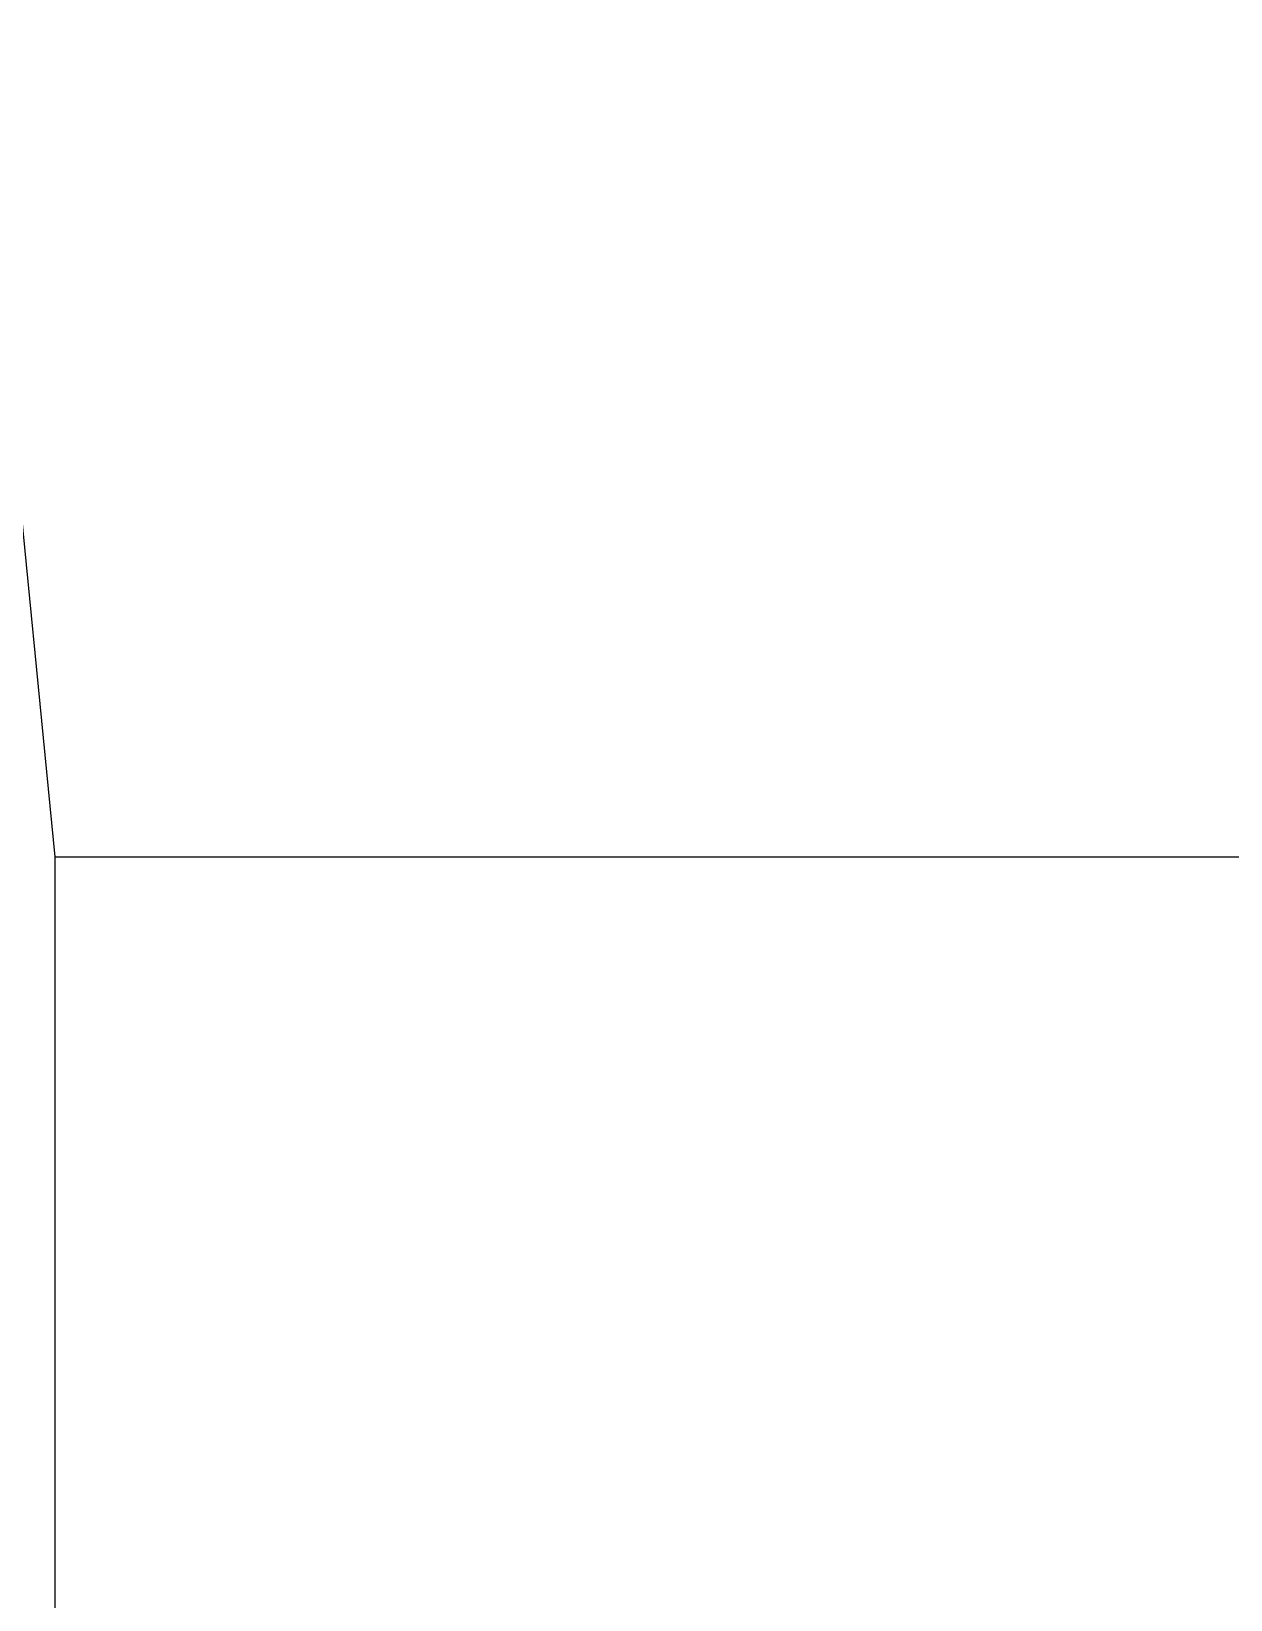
# Model space of a CAD drawing. Header units: millimetres. Extents: x 0 to 279, y 0 to 216.
# Drawn here: x 234.0710662 to 234.0713618, y 89.8329115 to 89.8332981 of the extents above; entities that cross this region are included whole.
import ezdxf

# ---------------------------------------------------------------- set-up
doc = ezdxf.new("R2010")
doc.units = ezdxf.units.MM
doc.layers.add('TITLE_BLOCK_TEXT', color=8, linetype='Continuous')

msp = doc.modelspace()

# ---------------------------------------------------------------- hatches: boundary and pattern name
at = {"layer": 'TITLE_BLOCK_TEXT', "linetype": 'Continuous', "lineweight": 18}
h = msp.add_hatch(dxfattribs=at)
h.set_pattern_fill('ANSI32', color=256, style=0)
edge = h.paths.add_edge_path(flags=0)
edge.add_line((233.90440546, 89.41642794), (233.98773897, 89.41642794))
edge.add_spline(control_points=[(233.98773879, 89.41642794), (234.03655433, 89.41642794), (234.07107212, 89.45094574), (234.07107212, 89.49976128)], knot_values=[0.063141, 0.063141, 0.063141, 0.063141, 0.936859, 0.936859, 0.936859, 0.936859], weights=[0.497252, 0.400158, 0.400158, 0.497252], degree=3, periodic=0)
edge.add_line((234.07107212, 89.49976128), (234.07107212, 89.83309461))
edge.add_spline(control_points=[(234.07107212, 89.83309461), (234.07107212, 89.88191015), (234.03655433, 89.91642794), (233.98773879, 89.91642794)], knot_values=[0, 0, 0, 0, 0.873717, 0.873717, 0.873717, 0.873717], weights=[0.497252, 0.400158, 0.400158, 0.497252], degree=3, periodic=0)
edge.add_line((233.98773879, 89.91642794), (233.48773868, 89.91642794))
edge.add_spline(control_points=[(233.48773879, 89.91642794), (233.43892325, 89.91642794), (233.40440546, 89.88191015), (233.40440546, 89.83309461)], knot_values=[0, 0, 0, 0, 0.873717, 0.873717, 0.873717, 0.873717], weights=[0.497252, 0.400158, 0.400158, 0.497252], degree=3, periodic=0)
edge.add_line((233.40440546, 89.83309461), (233.40440546, 89.49976128))
edge.add_spline(control_points=[(233.40440546, 89.49976128), (233.40440546, 89.45094574), (233.43892325, 89.41642794), (233.48773879, 89.41642794)], knot_values=[0.063141, 0.063141, 0.063141, 0.063141, 0.936859, 0.936859, 0.936859, 0.936859], weights=[0.497252, 0.400158, 0.400158, 0.497252], degree=3, periodic=0)
edge.add_line((233.48773879, 89.41642794), (233.57107212, 89.41642794))
edge.add_line((233.57107212, 89.41642794), (233.57107212, 89.74976128))
edge.add_line((233.57107212, 89.74976128), (233.90440546, 89.74976128))
edge.add_line((233.90440546, 89.74976128), (233.90440546, 89.41642794))

# ---------------------------------------------------------------- linework, layer by layer
at = {"color": 7, "linetype": 'Continuous', "lineweight": 25}
msp.add_line((234.07107212, 89.49976128), (234.07107212, 89.83309461), dxfattribs=at)
at = {"color": 8, "linetype": 'Continuous', "lineweight": 25}
msp.add_line((234.07107212, 89.83309461), (234.12940546, 89.83309461), dxfattribs=at)
at = {"color": 7, "linetype": 'Continuous', "lineweight": 25}
msp.add_open_spline([(234.07107212, 89.83309461), (234.07015091, 89.84246327), (234.0683085, 89.86120059), (234.05394102, 89.88617347), (234.03279545, 89.9050196), (234.00936438, 89.91500538), (233.99388202, 89.91602383), (233.98773879, 89.91642794)], degree=3, knots=[0, 0, 0, 0, 0.214694, 0.429388, 0.644082, 0.858775, 1, 1, 1, 1], dxfattribs=at)

doc.saveas('drawing.dxf')
